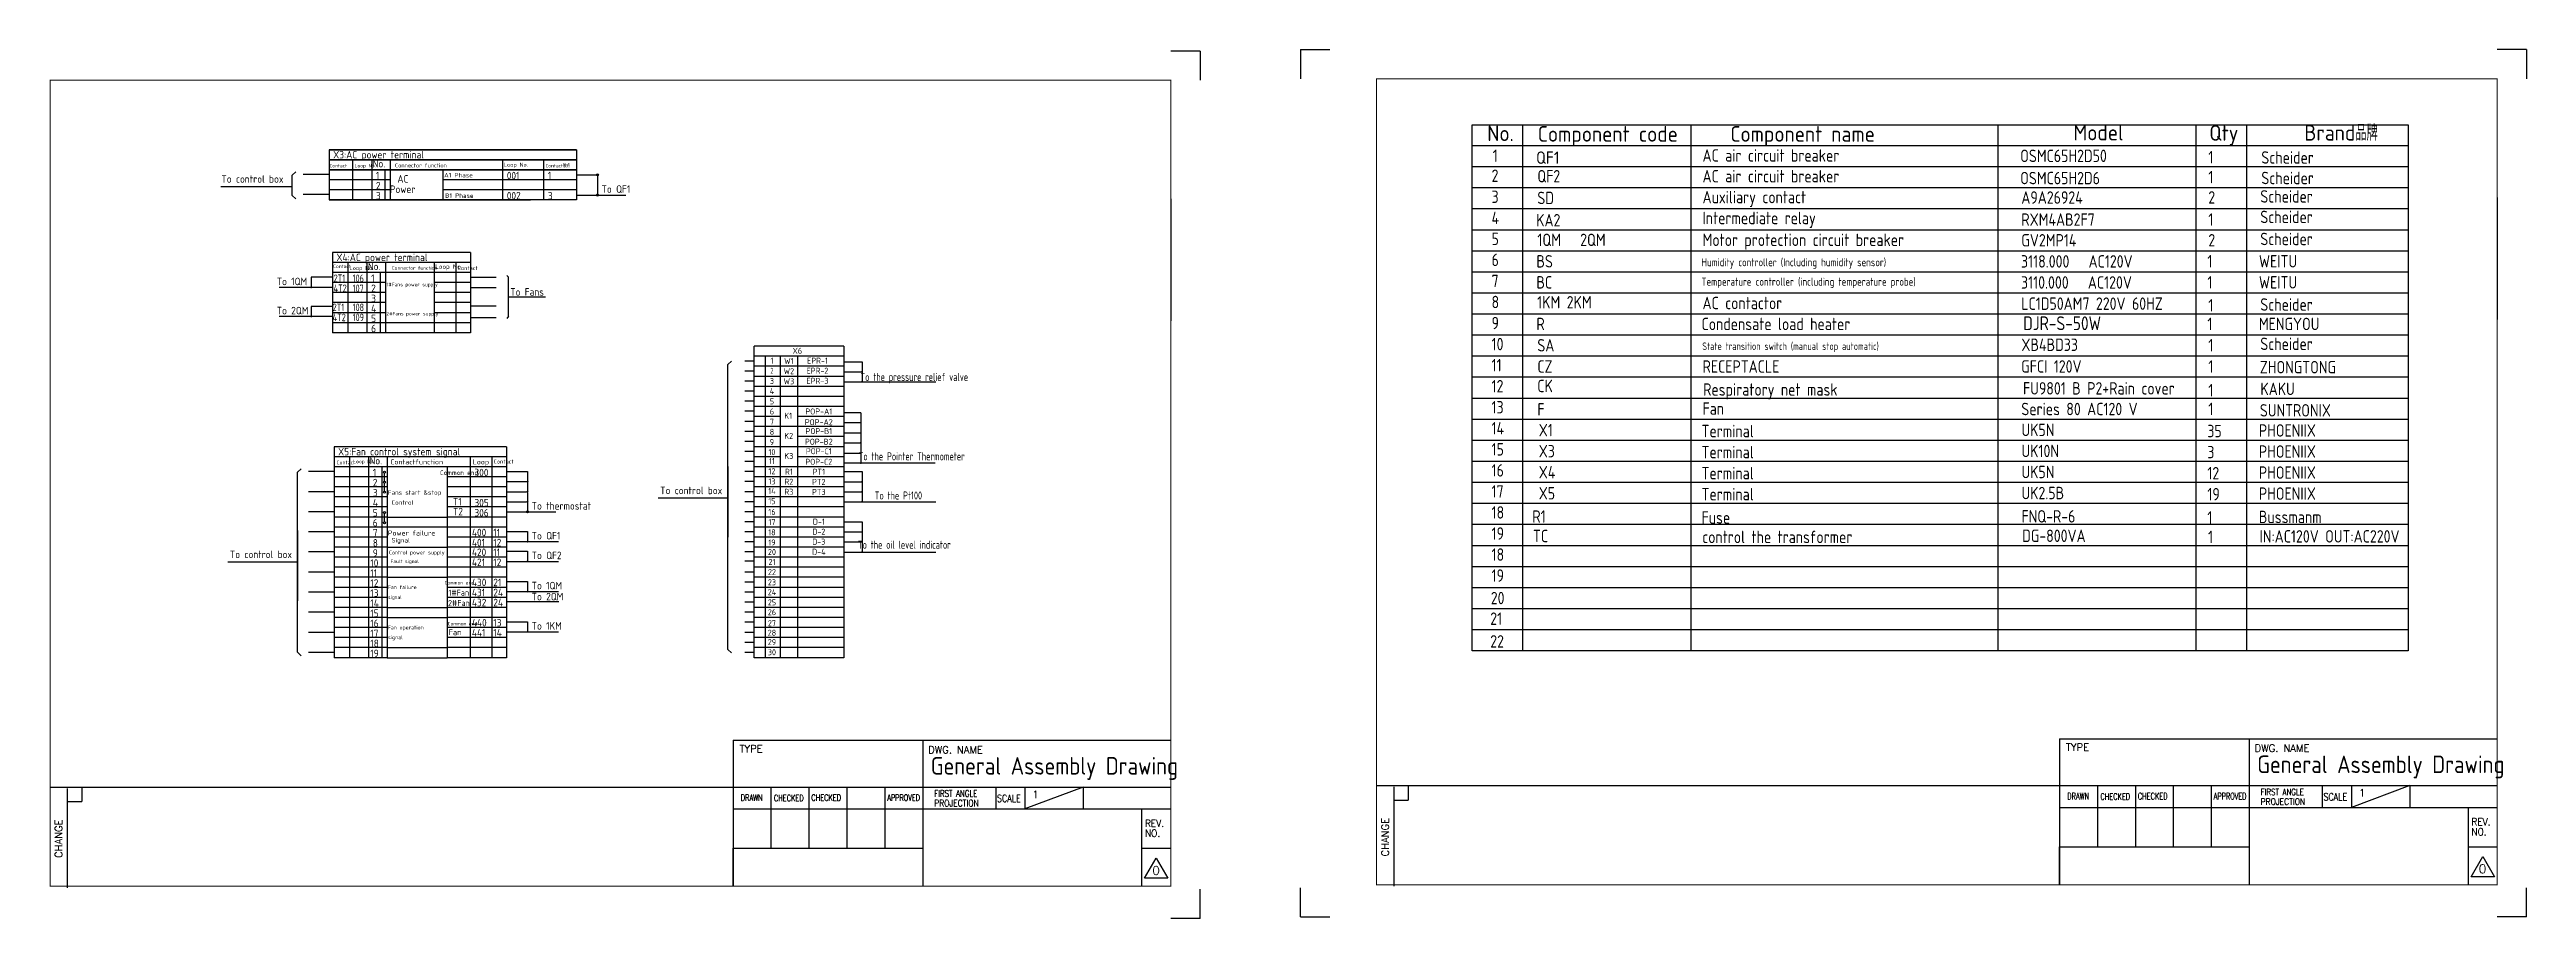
# Model space of a CAD drawing. Header units: millimetres. Extents: x 8981 to 59433, y 5244 to 14154.
# Drawn here: x 49567 to 59433, y 8298 to 11757 of the extents above; entities that cross this region are included whole.
import ezdxf
from ezdxf.enums import TextEntityAlignment as Align

# ---------------------------------------------------------------- set-up
doc = ezdxf.new("R2010")
doc.units = ezdxf.units.MM
for name, color, linetype in [('1', 4, 'Continuous'), ('2', 3, 'Continuous'), ('5剖面线层', 2, 'Continuous'), ('6文字层', 3, 'Continuous'), ('TEXT', 7, 'Continuous')]:
    doc.layers.add(name, color=color, linetype=linetype)
doc.layers.add('paper', color=254, linetype='Continuous', plot=False)
doc.layers.add('标注、文本', color=3, linetype='Continuous', lineweight=25)
doc.layers.add('铁心', color=3, linetype='Continuous', lineweight=0)
doc.styles.add('ACISOTS', font='isocp.shx', dxfattribs={"height": 1, "bigfont": 'gbcbig.shx'})
doc.styles.add('ROMANS', font='romans.shx', dxfattribs={"bigfont": 'whgtxt.shx'})
doc.styles.get("Standard").update_dxf_attribs({"font": 'gbenor.shx', "bigfont": 'gbcbig.shx'})
doc.styles.add('WD_IEC', font='ISOCP2.shx', dxfattribs={"width": 0.9, "height": 4, "bigfont": 'gbcbig.shx'})

msp = doc.modelspace()

# ---------------------------------------------------------------- hatches: boundary and pattern name
at = {"linetype": 'ByBlock'}
for points in [[(52799.922, 10474.549, 1), (52807.922, 10474.549, 1)], [(52799.922, 10434.549, 1), (52807.922, 10434.549, 1)], [(52794.65, 10272.134, 1), (52802.65, 10272.134, 1)], [(52794.65, 10230.785, 1), (52802.65, 10230.785, 1)], [(52794.65, 10191.329, 1), (52802.65, 10191.329, 1)], [(52794.65, 10150.785, 1), (52802.65, 10150.785, 1)], [(52794.65, 10111.329, 1), (52802.65, 10111.329, 1)], [(52799.922, 10036.909, 1), (52807.922, 10036.909, 1)], [(52799.922, 9996.909, 1), (52807.922, 9996.909, 1)], [(52799.922, 9956.909, 1), (52807.922, 9956.909, 1)], [(52799.922, 9836.909, 1), (52807.922, 9836.909, 1)], [(52799.922, 9796.909, 1), (52807.922, 9796.909, 1)], [(52799.922, 9756.909, 1), (52807.922, 9756.909, 1)]]:
    msp.add_hatch(color=0, dxfattribs=at).paths.add_polyline_path(points)
at = {"layer": '5剖面线层'}
for points in [[(51746.04, 11258.054, 1), (51754.04, 11258.054, 1)], [(51746.04, 11178.054, 1), (51754.04, 11178.054, 1)], [(50613.852, 10810.48, -1), (50605.852, 10810.48, -1)], [(50613.852, 10694.592, -1), (50605.852, 10694.592, -1)]]:
    msp.add_hatch(color=0, dxfattribs=at).paths.add_polyline_path(points)
at = {"layer": '5剖面线层', "linetype": 'ByBlock'}
for points in [[(51467.481, 10037.048, 1), (51475.481, 10037.048, 1)], [(51467.481, 9997.048, 1), (51475.481, 9997.048, 1)], [(51467.481, 9957.048, 1), (51475.481, 9957.048, 1)], [(51467.481, 9917.048, 1), (51475.481, 9917.048, 1)], [(51467.481, 9798.326, 1), (51475.481, 9798.326, 1)], [(51467.481, 9719.792, 1), (51475.481, 9719.792, 1)], [(51467.481, 9599.613, 1), (51475.481, 9599.613, 1)], [(51467.481, 9439.241, 1), (51475.481, 9439.241, 1)]]:
    msp.add_hatch(color=0, dxfattribs=at).paths.add_polyline_path(points)

# ---------------------------------------------------------------- linework, layer by layer
at = {"color": 0}
for p, q in [((51665.794, 11358.322), (50681.265, 11358.322)), ((50681.265, 11358.322), (50681.265, 11158.322)), ((51665.794, 11358.322), (51665.794, 11158.322)), ((50548.272, 11270.724), (50533.542, 11256.977)), ((50533.542, 11176.19), (50533.542, 11256.977)), ((50679.397, 11259.673), (50577.037, 11259.673)), ((51665.794, 11318.322), (50681.265, 11318.322)), ((51665.794, 11278.322), (50681.265, 11278.322)), ((50774.796, 11318.322), (50774.796, 11158.322)), ((50850.505, 11318.322), (50850.505, 11158.322)), ((50903.358, 11278.322), (50903.358, 11158.322)), ((50924.07, 11318.322), (50924.07, 11158.322)), ((51133.415, 11278.322), (51133.415, 11158.322)), ((51371.829, 11318.322), (51371.829, 11158.322)), ((51535.389, 11318.322), (51535.389, 11158.322)), ((51665.794, 11258.054), (51746.04, 11258.054)), ((51750.04, 11254.054), (51750.04, 11182.054)), ((50533.542, 11210.624), (50391.497, 11210.624)), ((50548.272, 11162.443), (50533.542, 11176.19)), ((50679.397, 11179.673), (50577.037, 11179.673)), ((50924.07, 11238.322), (50681.265, 11238.322)), ((50924.07, 11198.322), (50681.265, 11198.322)), ((50924.07, 11158.322), (50681.265, 11158.322)), ((51665.794, 11158.322), (50924.07, 11158.322)), ((51665.794, 11238.322), (51133.415, 11238.322)), ((51665.794, 11198.322), (51133.415, 11198.322)), ((51665.794, 11178.054), (51746.04, 11178.054)), ((51754.04, 11178.054), (51862.717, 11178.054)), ((51244.098, 10949.649), (50694.098, 10949.649)), ((50694.098, 10949.649), (50694.098, 10629.649)), ((51244.098, 10909.649), (50694.098, 10909.649)), ((51244.098, 10869.649), (50694.098, 10869.649)), ((50755.797, 10909.649), (50755.797, 10629.649)), ((50831.505, 10909.649), (50831.505, 10629.649)), ((50884.358, 10869.649), (50884.358, 10629.649)), ((50905.071, 10909.649), (50905.071, 10629.649)), ((51099.758, 10909.649), (51099.758, 10629.649)), ((51185.65, 10909.649), (51185.65, 10629.649)), ((51244.098, 10949.649), (51244.098, 10629.649)), ((50694.098, 10810.296), (50481.434, 10810.296)), ((50694.098, 10850.48), (50609.852, 10850.48)), ((50609.852, 10850.48), (50609.852, 10814.48)), ((50905.071, 10829.649), (50694.098, 10829.649)), ((50905.071, 10789.649), (50694.098, 10789.649)), ((51244.098, 10829.649), (51099.758, 10829.649)), ((51244.098, 10789.649), (51099.758, 10789.649)), ((51244.098, 10850.48), (51346.458, 10850.48)), ((51244.098, 10810.48), (51346.458, 10810.48)), ((51395.524, 10695.406), (51395.524, 10851.683)), ((51395.524, 10772.736), (51439.993, 10772.736)), ((50694.098, 10694.409), (50481.434, 10694.409)), ((50694.098, 10734.592), (50609.852, 10734.592)), ((50609.852, 10734.592), (50609.852, 10698.592)), ((50694.098, 10694.592), (50613.852, 10694.592)), ((50905.071, 10749.649), (50694.098, 10749.649)), ((50905.071, 10709.649), (50694.098, 10709.649)), ((50905.071, 10669.649), (50694.098, 10669.649)), ((50905.071, 10669.649), (50694.098, 10669.649)), ((51244.098, 10669.649), (50905.071, 10669.649)), ((51244.098, 10669.649), (50905.071, 10669.649)), ((51244.098, 10749.649), (51099.758, 10749.649)), ((51244.098, 10709.649), (51099.758, 10709.649)), ((51244.098, 10736.85), (51346.458, 10736.85)), ((51244.098, 10690.48), (51346.458, 10690.48)), ((51244.098, 10629.649), (50694.098, 10629.649))]:
    msp.add_line(p, q, dxfattribs=at)
at = {"color": 0, "linetype": 'ByBlock'}
for p, q in [((51395.524, 10851.683), (51389.424, 10857.324)), ((51395.524, 10695.406), (51388.768, 10686.062)), ((52283.332, 10516.748), (52268.602, 10503.002)), ((52268.602, 9368.947), (52268.602, 10503.002)), ((51387.236, 10176.216), (50700.733, 10176.216)), ((50700.733, 10176.216), (50700.733, 9336.216)), ((51387.236, 10176.216), (51387.236, 9336.216)), ((50569.608, 10088.098), (50554.878, 10074.352)), ((50554.878, 9358.081), (50554.878, 10074.352)), ((50700.733, 10077.048), (50598.373, 10077.048)), ((51387.236, 10136.216), (50700.733, 10136.216)), ((51387.236, 10096.216), (50700.733, 10096.216)), ((50762.432, 10136.216), (50762.432, 9336.216)), ((50838.14, 10136.216), (50838.14, 9336.216)), ((50890.993, 10096.216), (50890.993, 9336.216)), ((50901.169, 10038.772), (50901.169, 10070.772)), ((50911.706, 10136.216), (50911.706, 9336.216)), ((51151.825, 10096.216), (51151.825, 9336.216)), ((51242.896, 10136.216), (51242.896, 9336.216)), ((51328.788, 10136.216), (51328.788, 9336.216)), ((51387.236, 10077.048), (51471.481, 10077.048)), ((51471.481, 10077.048), (51471.481, 10001.048)), ((50700.733, 9997.048), (50598.373, 9997.048)), ((50911.706, 10056.216), (50700.733, 10056.216)), ((50911.706, 10016.216), (50700.733, 10016.216)), ((50911.706, 9976.216), (50700.733, 9976.216)), ((50901.169, 9998.772), (50901.169, 10030.772)), ((51387.236, 10056.216), (51151.825, 10056.216)), ((51387.236, 10016.216), (51151.825, 10016.216)), ((51387.236, 9976.216), (51151.825, 9976.216)), ((51387.236, 10037.048), (51467.481, 10037.048)), ((51387.236, 9997.048), (51467.481, 9997.048)), ((51471.481, 9993.048), (51471.481, 9913.048)), ((52268.602, 9970.728), (52126.557, 9970.728)), ((50700.733, 9917.048), (50598.373, 9917.048)), ((50911.706, 9936.216), (50700.733, 9936.216)), ((50911.706, 9896.216), (50700.733, 9896.216)), ((50901.169, 9877.745), (50901.169, 9909.745)), ((50911.706, 9896.216), (51151.825, 9896.216)), ((51387.236, 9936.216), (51151.825, 9936.216)), ((51387.236, 9896.216), (51151.825, 9896.216)), ((51387.236, 9957.048), (51467.481, 9957.048)), ((51387.236, 9917.048), (51467.481, 9917.048)), ((51475.481, 9917.048), (51584.159, 9917.048)), ((50700.733, 9837.048), (50598.373, 9837.048)), ((51151.825, 9856.216), (50700.733, 9856.216)), ((50912.008, 9816.216), (50700.733, 9816.216)), ((50911.706, 9776.216), (50700.733, 9776.216)), ((50911.706, 9776.216), (51151.825, 9776.216)), ((51387.236, 9856.216), (51151.825, 9856.216)), ((51387.236, 9816.216), (51151.825, 9816.216)), ((51387.236, 9776.216), (51151.825, 9776.216)), ((51387.236, 9838.326), (51471.481, 9838.326)), ((51387.236, 9798.326), (51594.342, 9798.326)), ((51471.481, 9838.326), (51471.481, 9798.326)), ((50554.878, 9716.216), (50412.833, 9716.216)), ((50700.733, 9757.048), (50598.373, 9757.048)), ((50700.733, 9677.048), (50598.373, 9677.048)), ((50911.706, 9736.216), (50700.733, 9736.216)), ((51151.825, 9696.216), (50700.733, 9696.216)), ((51387.236, 9736.216), (51151.825, 9736.216)), ((51387.236, 9696.216), (51151.825, 9696.216)), ((51387.236, 9759.792), (51471.481, 9759.792)), ((51387.236, 9719.792), (51594.342, 9719.792)), ((51471.481, 9759.792), (51471.481, 9719.792)), ((50700.733, 9597.048), (50598.373, 9597.048)), ((50911.706, 9656.216), (50700.733, 9656.216)), ((50911.706, 9616.216), (50700.733, 9616.216)), ((50911.706, 9576.216), (50700.733, 9576.216)), ((50911.706, 9656.216), (51151.825, 9656.216)), ((51387.236, 9656.216), (51151.825, 9656.216)), ((51387.236, 9616.216), (51151.825, 9616.216)), ((51387.236, 9576.216), (51151.825, 9576.216)), ((51387.236, 9639.613), (51471.481, 9639.613)), ((51387.236, 9599.613), (51594.342, 9599.613)), ((51471.481, 9639.613), (51471.481, 9599.613)), ((50700.733, 9517.048), (50598.373, 9517.048)), ((50911.706, 9536.216), (50700.733, 9536.216)), ((50911.706, 9496.216), (50700.733, 9496.216)), ((50911.706, 9536.216), (51151.825, 9536.216)), ((50911.706, 9496.216), (51151.825, 9496.216)), ((51387.236, 9536.216), (51151.825, 9536.216)), ((51387.236, 9496.216), (51151.825, 9496.216)), ((51387.236, 9559.613), (51595.639, 9559.613)), ((51387.236, 9479.241), (51471.481, 9479.241)), ((51471.481, 9479.241), (51471.481, 9439.241)), ((50700.733, 9437.048), (50598.373, 9437.048)), ((50911.706, 9456.216), (50700.733, 9456.216)), ((50911.706, 9416.216), (50700.733, 9416.216)), ((50911.706, 9376.216), (50700.733, 9376.216)), ((50911.706, 9376.216), (51151.825, 9376.216)), ((51387.236, 9456.216), (51151.825, 9456.216)), ((51387.236, 9416.216), (51151.825, 9416.216)), ((51387.236, 9376.216), (51151.825, 9376.216)), ((51387.236, 9439.241), (51594.342, 9439.241)), ((50569.608, 9344.334), (50554.878, 9358.081)), ((50700.733, 9357.048), (50598.373, 9357.048)), ((50911.706, 9336.216), (50700.733, 9336.216)), ((50911.706, 9336.216), (51151.825, 9336.216)), ((51387.236, 9336.216), (51151.825, 9336.216)), ((52283.332, 9355.2), (52268.602, 9368.947))]:
    msp.add_line(p, q, dxfattribs=at)
for p, q in [((52374.437, 9336.216), (52374.437, 10576.217)), ((52730.522, 10576.217), (52374.437, 10576.217)), ((52730.522, 10576.217), (52730.522, 9336.216)), ((52374.437, 10517.16), (52337.495, 10517.16)), ((52374.437, 10477.16), (52337.495, 10477.16)), ((52730.522, 10536.217), (52374.437, 10536.217)), ((52730.522, 10496.217), (52374.437, 10496.217)), ((52417.495, 10536.217), (52417.495, 9336.216)), ((52477.986, 10536.217), (52477.986, 9336.216)), ((52547.495, 9336.216), (52547.495, 10536.217)), ((52730.522, 10514.549), (52803.922, 10514.549)), ((52730.522, 10474.549), (52803.922, 10474.549)), ((52803.922, 10514.549), (52803.922, 10434.549)), ((52374.437, 10437.16), (52337.495, 10437.16)), ((52374.437, 10397.16), (52337.495, 10397.16)), ((52730.522, 10456.217), (52374.437, 10456.217)), ((52730.522, 10416.217), (52374.437, 10416.217)), ((52730.522, 10376.217), (52374.437, 10376.217)), ((52730.522, 10434.549), (52803.922, 10434.549)), ((52803.922, 10434.549), (53098.016, 10434.549)), ((52374.437, 10357.16), (52337.495, 10357.16)), ((52374.437, 10317.16), (52337.495, 10317.16)), ((52374.437, 10277.16), (52337.495, 10277.16)), ((52730.522, 10336.217), (52374.437, 10336.217)), ((52477.986, 10296.217), (52374.437, 10296.217)), ((52730.522, 10296.217), (52547.495, 10296.217)), ((52798.65, 10311.59), (52731.013, 10311.59)), ((52731.013, 10272.134), (52798.65, 10272.134)), ((52798.65, 10311.59), (52798.65, 10111.329)), ((52374.437, 10237.16), (52337.495, 10237.16)), ((52374.437, 10197.16), (52337.495, 10197.16)), ((52730.522, 10256.217), (52374.437, 10256.217)), ((52477.986, 10216.217), (52374.437, 10216.217)), ((52730.522, 10176.217), (52374.437, 10176.217)), ((52730.522, 10216.217), (52547.495, 10216.217)), ((52731.013, 10230.785), (52798.65, 10230.785)), ((52731.013, 10191.329), (52798.65, 10191.329)), ((52374.437, 10157.16), (52337.495, 10157.16)), ((52374.437, 10117.16), (52337.495, 10117.16)), ((52374.437, 10077.16), (52337.495, 10077.16)), ((52477.986, 10136.217), (52374.437, 10136.217)), ((52730.522, 10096.217), (52374.437, 10096.217)), ((52730.522, 10136.217), (52547.495, 10136.217)), ((52730.522, 10076.909), (52803.922, 10076.909)), ((52731.013, 10150.785), (52798.65, 10150.785)), ((52731.013, 10111.329), (52798.65, 10111.329)), ((52798.65, 10111.329), (53094.586, 10111.329)), ((52803.922, 10076.909), (52803.922, 9956.909)), ((52374.437, 10037.16), (52337.495, 10037.16)), ((52374.437, 9997.16), (52337.495, 9997.16)), ((52730.522, 10056.217), (52374.437, 10056.217)), ((52730.522, 10016.217), (52374.437, 10016.217)), ((52730.522, 9976.217), (52374.437, 9976.217)), ((52730.522, 10036.909), (52803.922, 10036.909)), ((52730.522, 9996.909), (52803.922, 9996.909)), ((52374.437, 9957.16), (52337.495, 9957.16)), ((52374.437, 9917.16), (52337.495, 9917.16)), ((52374.437, 9877.16), (52337.495, 9877.16)), ((52730.522, 9936.217), (52374.437, 9936.217)), ((52730.522, 9896.217), (52374.437, 9896.217)), ((52730.522, 9956.909), (52803.922, 9956.909)), ((52730.522, 9876.909), (52803.922, 9876.909)), ((52803.922, 9956.909), (53098.042, 9956.909)), ((52803.922, 9876.909), (52803.922, 9756.909)), ((52374.437, 9837.16), (52337.495, 9837.16)), ((52374.437, 9797.16), (52337.495, 9797.16)), ((52730.522, 9856.217), (52374.437, 9856.217)), ((52730.522, 9816.217), (52374.437, 9816.217)), ((52730.522, 9776.217), (52374.437, 9776.217)), ((52730.522, 9836.909), (52803.922, 9836.909)), ((52730.522, 9796.909), (52803.922, 9796.909)), ((52374.437, 9757.16), (52337.495, 9757.16)), ((52374.437, 9720.514), (52337.495, 9720.514)), ((52374.437, 9677.16), (52337.495, 9677.16)), ((52730.522, 9736.217), (52374.437, 9736.217)), ((52730.522, 9696.216), (52374.437, 9696.216)), ((52730.522, 9756.909), (52803.922, 9756.909)), ((52803.922, 9756.909), (53098.042, 9756.909)), ((52374.437, 9637.16), (52337.495, 9637.16)), ((52374.437, 9597.16), (52337.495, 9597.16)), ((52730.522, 9656.216), (52374.437, 9656.216)), ((52730.522, 9616.216), (52374.437, 9616.216)), ((52730.522, 9576.216), (52374.437, 9576.216)), ((52374.437, 9557.16), (52337.495, 9557.16)), ((52374.437, 9517.182), (52337.495, 9517.182)), ((52374.437, 9477.182), (52337.495, 9477.182)), ((52730.522, 9536.216), (52374.437, 9536.216)), ((52730.522, 9496.216), (52374.437, 9496.216)), ((52374.437, 9437.182), (52337.495, 9437.182)), ((52374.437, 9397.16), (52337.495, 9397.16)), ((52730.522, 9456.216), (52374.437, 9456.216)), ((52730.522, 9416.216), (52374.437, 9416.216)), ((52730.522, 9376.216), (52374.437, 9376.216)), ((52374.437, 9357.16), (52337.495, 9357.16)), ((52730.522, 9336.216), (52374.437, 9336.216))]:
    msp.add_line(p, q)
at = {"color": 0}
for centre in [(51750.04, 11258.054), (51750.04, 11178.054)]:
    msp.add_circle(centre, 4, dxfattribs=at)
at = {"color": 0, "linetype": 'ByBlock'}
for centre in [(50901.169, 10074.772), (50901.169, 10034.772), (50901.169, 9994.772), (50901.169, 9913.745), (50901.169, 9873.745), (51471.481, 9917.048)]:
    msp.add_circle(centre, 4, dxfattribs=at)
at = {"layer": '1', "color": 0, "const_width": 4.069}
for points in [[(54852.803, 8432.283), (59316.849, 8432.283), (59316.849, 11640.817), (54852.803, 11640.817), (54852.803, 8432.283)], [(49569.495, 8426.212), (54033.541, 8426.212), (54033.541, 11634.745), (49569.495, 11634.745), (49569.495, 8426.212)]]:
    msp.add_lwpolyline(points, dxfattribs=at)
at = {"layer": '2', "color": 0}
for p, q in [((52289.773, 9007.468), (54033.541, 9007.468)), ((52289.773, 9007.468), (52289.773, 8426.212)), ((53045.406, 9007.468), (53045.406, 8426.212)), ((57573.081, 9013.539), (59316.849, 9013.539)), ((57573.081, 9013.539), (57573.081, 8432.283)), ((58328.714, 9013.539), (58328.714, 8432.283)), ((49569.495, 8821.466), (54033.541, 8821.466)), ((49637.98, 8815.653), (49637.98, 8420.399)), ((49696.106, 8821.466), (49696.106, 8763.34)), ((52440.9, 8821.466), (52440.9, 8577.713)), ((52592.027, 8821.466), (52592.027, 8577.713)), ((52743.153, 8821.466), (52743.153, 8577.713)), ((52894.28, 8821.466), (52894.28, 8577.713)), ((53336.034, 8821.466), (53336.034, 8734.277)), ((53684.788, 8821.466), (53452.285, 8734.277)), ((53452.285, 8821.466), (53452.285, 8734.277)), ((53684.788, 8821.466), (53684.788, 8734.277)), ((54852.803, 8827.538), (59316.849, 8827.538)), ((54921.288, 8821.725), (54921.288, 8426.471)), ((54979.414, 8827.538), (54979.414, 8769.412)), ((57724.208, 8827.538), (57724.208, 8583.785)), ((57875.335, 8827.538), (57875.335, 8583.785)), ((58026.461, 8827.538), (58026.461, 8583.785)), ((58177.588, 8827.538), (58177.588, 8583.785)), ((58619.342, 8827.538), (58619.342, 8740.349)), ((58968.096, 8827.538), (58735.593, 8740.349)), ((58735.593, 8827.538), (58735.593, 8740.349)), ((58968.096, 8827.538), (58968.096, 8740.349)), ((49637.98, 8763.34), (49696.106, 8763.34)), ((52289.773, 8734.277), (53045.406, 8734.277)), ((53045.406, 8734.277), (54033.541, 8734.277)), ((53917.29, 8734.277), (53917.29, 8426.212)), ((54921.288, 8769.412), (54979.414, 8769.412)), ((57573.081, 8740.349), (58328.714, 8740.349)), ((58328.714, 8740.349), (59316.849, 8740.349)), ((59200.598, 8740.349), (59200.598, 8432.283)), ((57573.081, 8583.785), (58328.714, 8583.785)), ((57573.081, 8432.659), (57573.081, 8583.785)), ((59200.598, 8583.785), (59316.849, 8583.785)), ((52289.773, 8577.713), (53045.406, 8577.713)), ((52289.773, 8426.587), (52289.773, 8577.713)), ((53917.29, 8577.713), (54033.541, 8577.713)), ((53928.915, 8458.196), (53975.416, 8538.737)), ((53975.416, 8538.737), (54021.916, 8458.196)), ((59212.223, 8464.267), (59258.724, 8544.809)), ((59258.724, 8544.809), (59305.224, 8464.267)), ((54021.916, 8458.196), (53928.915, 8458.196)), ((59305.224, 8464.267), (59212.223, 8464.267))]:
    msp.add_line(p, q, dxfattribs=at)
at = {"layer": '6文字层', "color": 0}
for points in [[(54033.541, 11162.239), (54033.541, 10676.758)], [(59316.849, 11168.311), (59316.849, 10682.83)]]:
    msp.add_lwpolyline(points, dxfattribs=at)
at = {"layer": 'paper', "color": 0}
for p, q in [((54149.793, 11750.996), (54033.541, 11750.996)), ((54149.793, 11750.996), (54149.793, 11634.745)), ((54550.55, 11757.068), (54550.55, 11640.817)), ((54550.55, 11757.068), (54666.801, 11757.068)), ((59433.101, 11757.068), (59316.849, 11757.068)), ((59433.101, 11757.068), (59433.101, 11640.817)), ((54149.793, 8298.335), (54149.793, 8414.586)), ((54550.55, 8304.407), (54550.55, 8420.658)), ((59433.101, 8304.407), (59433.101, 8420.658)), ((54149.793, 8298.335), (54033.541, 8298.335)), ((54550.55, 8304.407), (54666.801, 8304.407)), ((59433.101, 8304.407), (59316.849, 8304.407))]:
    msp.add_line(p, q, dxfattribs=at)
at = {"layer": 'TEXT', "color": 0}
for p, q in [((55233.508, 9363.238), (55233.508, 11457.638)), ((55233.508, 11457.638), (58961.696, 11457.638)), ((55435.204, 9363.238), (55435.204, 11457.638)), ((56105.449, 9363.238), (56105.449, 11457.638)), ((57328.778, 9363.238), (57328.778, 11457.638)), ((58117.248, 9614.566), (58117.248, 11457.638)), ((58117.248, 9363.238), (58117.248, 11457.638)), ((58318.944, 9363.238), (58318.944, 11457.638)), ((58961.696, 11457.638), (58961.696, 9363.238)), ((58961.696, 11373.862), (55233.508, 11373.862)), ((58961.696, 11373.862), (55233.508, 11373.862)), ((58961.696, 11290.086), (55233.508, 11290.086)), ((58961.696, 11206.31), (55233.508, 11206.31)), ((58961.696, 11122.534), (55233.508, 11122.534)), ((58961.696, 11038.758), (55233.508, 11038.758)), ((58961.696, 10954.982), (55233.508, 10954.982)), ((55435.204, 10871.206), (55233.508, 10871.206)), ((58961.696, 10871.206), (55435.204, 10871.206)), ((58961.696, 10787.43), (55233.508, 10787.43)), ((58961.696, 10703.654), (55233.508, 10703.654)), ((58961.696, 10619.878), (55233.508, 10619.878)), ((58961.696, 10536.102), (55233.508, 10536.102)), ((58961.696, 10452.326), (55233.508, 10452.326)), ((58961.696, 10368.55), (55233.508, 10368.55)), ((58961.696, 10284.774), (55233.508, 10284.774)), ((58961.696, 10200.998), (55233.508, 10200.998)), ((58961.696, 10117.222), (55233.508, 10117.222)), ((58961.696, 10033.446), (55233.508, 10033.446)), ((58961.696, 9949.67), (55233.508, 9949.67)), ((58961.696, 9949.67), (55233.508, 9949.67)), ((58961.696, 9865.894), (55233.508, 9865.894)), ((58961.696, 9782.118), (55233.508, 9782.118)), ((58961.696, 9782.118), (55233.508, 9782.118)), ((58961.696, 9782.118), (55233.508, 9782.118)), ((58961.696, 9698.342), (55233.508, 9698.342)), ((58961.696, 9698.342), (55233.508, 9698.342)), ((58961.696, 9698.342), (55233.508, 9698.342)), ((58961.696, 9698.342), (55233.508, 9698.342)), ((58961.696, 9614.566), (55233.508, 9614.566)), ((58961.696, 9614.566), (55233.508, 9614.566)), ((58961.696, 9530.79), (55233.508, 9530.79)), ((58961.696, 9447.014), (55233.508, 9447.014)), ((58961.696, 9363.238), (55233.508, 9363.238))]:
    msp.add_line(p, q, dxfattribs=at)
at = {"layer": '标注、文本', "color": 0}
for p, q in [((50681.265, 11358.322), (51665.794, 11358.322)), ((51173.53, 11358.322), (51286.512, 11358.322)), ((50681.265, 11318.322), (51665.794, 11318.322)), ((50681.265, 11278.322), (51173.53, 11278.322)), ((50681.265, 11278.322), (51665.794, 11278.322)), ((50391.497, 11210.624), (50250.178, 11210.624)), ((50681.265, 11158.322), (51483.477, 11158.322)), ((51439.993, 10772.736), (51543.084, 10772.736)), ((52126.557, 9970.728), (51991.235, 9970.728)), ((50412.833, 9716.216), (50277.511, 9716.216))]:
    msp.add_line(p, q, dxfattribs=at)
at = {"layer": '标注、文本', "color": 0, "linetype": 'ByBlock', "ltscale": 7.736993}
for p, q in [((52268.602, 10096.954), (52268.602, 9816.48)), ((50554.878, 9842.442), (50554.878, 9561.969)), ((50700.733, 9837.048), (50700.733, 9357.048)), ((50762.432, 9806.353), (50762.432, 9550.272)), ((50838.14, 9808.905), (50838.14, 9551.123)), ((50890.993, 9794.442), (50890.993, 9529.854)), ((50911.706, 9805.502), (50911.706, 9545.167)), ((51151.825, 9840.375), (51151.825, 9590.664)), ((51242.896, 9797.507), (51242.896, 9515.697)), ((51328.788, 9803.29), (51328.788, 9708.855)), ((51387.236, 9822.177), (51387.236, 9736.216)), ((51387.236, 9685.26), (51387.236, 9559.613)), ((51328.788, 9666.827), (51328.788, 9456.216))]:
    msp.add_line(p, q, dxfattribs=at)
at = {"layer": '铁心', "color": 0}
for points in [[(54033.541, 10676.758), (54033.541, 10578.962)], [(59316.849, 10682.83), (59316.849, 10585.033)], [(54033.541, 9359.216), (54033.541, 10179.2)], [(59316.849, 9365.288), (59316.849, 10185.272)]]:
    msp.add_lwpolyline(points, dxfattribs=at)

# ---------------------------------------------------------------- texts
at = {"color": 0, "style": 'ACISOTS'}
for s, height, p in [('No.', 62.5, (55294.033, 11392.614)), ('Component code', 62.5, (55495.161, 11390.145)), ('Component name', 62.5, (56262.116, 11390.019)), ('Model', 62.5, (57628.754, 11395.544)), ('Qty', 62.5, (58169.792, 11393.972)), ('Brand品牌', 62.5, (58548.611, 11394.713)), ('X3:AC power terminal', 30, (50697.202, 11323.581)), ('To control box', 30, (50252.128, 11226.985)), ('Contact', 14, (50682.653, 11287.873)), ('Loop No.', 14, (50782.505, 11287.873)), ('No.', 30, (50854.024, 11287.873)), ('1', 30, (50867.434, 11240.445)), ('Connector function', 16, (50943.281, 11287.873)), ('AC', 30, (50953.1, 11227.273)), ('A1 Phase', 18, (51139.376, 11248.059)), ('Loop No.', 16, (51376.798, 11290.794)), ('001', 30, (51388.758, 11240.445)), ('Contact触点', 14, (51542.792, 11287.873)), ('1', 30, (51552.318, 11240.445)), ('2', 30, (50867.434, 11200.445)), ('3', 30, (50867.434, 11160.445)), ('Power', 30, (50922.997, 11186.16)), ('B1 Phase', 18, (51143.157, 11166.561)), ('002', 30, (51388.758, 11160.445)), ('3', 30, (51552.318, 11160.445)), ('To QF1', 30, (51766.263, 11186.708)), ('Contact', 14, (50697.169, 10887.277)), ('X4:AC power terminal', 30, (50710.034, 10914.908)), ('Loop No.', 16, (50762.173, 10879.2)), ('No.', 30, (50835.024, 10879.2)), ('1', 30, (50848.434, 10831.772)), ('Connector function', 14, (50931.103, 10880.378)), ('Loop No.', 18, (51103.326, 10884.046)), ('Contact', 16, (51193.053, 10879.2)), ('To 1QM', 30, (50472.358, 10818.95)), ('2', 30, (50848.434, 10791.772)), ('3', 30, (50848.434, 10751.772)), ('1#Fans power supply', 14, (50909.003, 10814.85)), ('To Fans', 30, (51402.434, 10777.251)), ('To 2QM', 30, (50472.358, 10703.062)), ('4', 30, (50848.434, 10711.772)), ('5', 30, (50848.434, 10671.772)), ('6', 30, (50848.434, 10631.772)), ('2#Fans power supply', 14, (50909.003, 10698.963))]:
    msp.add_text(s, height=height, dxfattribs=at).set_placement(p)
at = {"color": 0, "style": 'ACISOTS', "width": 0.8}
for s, p in [('2T1', (50699.118, 10831.772)), ('106', (50774.826, 10831.772)), ('4T2', (50699.118, 10791.772)), ('107', (50774.826, 10791.772)), ('2T1', (50695.331, 10715.885)), ('4T2', (50695.331, 10675.885)), ('108', (50774.826, 10715.885)), ('109', (50774.826, 10675.885))]:
    msp.add_text(s, height=30, dxfattribs=at).set_placement(p)
for s, p in [('X6', (52545.918, 10545.911)), ('1', (52444.841, 10506.801)), ('W2', (52512.212, 10464.896)), ('W1', (52512.212, 10505.176)), ('EPR-2', (52626.148, 10466.612)), ('EPR-1', (52626.148, 10506.892)), ('4', (52444.841, 10385.391)), ('3', (52444.841, 10425.861)), ('5', (52444.841, 10344.921)), ('W3', (52512.212, 10424.616)), ('EPR-3', (52626.148, 10426.332)), ('7', (52444.841, 10263.981)), ('6', (52444.841, 10304.451)), ('POP-A2', (52631.521, 10261.901)), ('POP-A1', (52631.521, 10304.343)), ('10', (52444.841, 10142.571)), ('9', (52444.841, 10183.041)), ('8', (52444.841, 10223.511)), ('POP-B2', (52631.521, 10184.095)), ('POP-B1', (52631.521, 10226.177)), ('POP-C1', (52631.521, 10146.177)), ('12', (52444.841, 10066.423)), ('11', (52444.841, 10106.893)), ('R1', (52512.212, 10064.616)), ('POP-C2', (52631.521, 10104.095)), ('PT1', (52631.521, 10064.095)), ('14', (52444.841, 9987.879)), ('15', (52444.841, 9947.409)), ('13', (52444.841, 10025.953)), ('R3', (52512.212, 9984.616)), ('R2', (52512.212, 10024.616)), ('PT3', (52631.521, 9984.095)), ('PT2', (52631.521, 10024.095)), ('16', (52444.841, 9904.434)), ('17', (52444.841, 9863.964)), ('D-1', (52631.521, 9865.93)), ('20', (52444.841, 9744.895)), ('18', (52444.841, 9823.494)), ('19', (52444.841, 9783.024)), ('D-4', (52631.521, 9745.93)), ('D-3', (52631.521, 9785.93)), ('D-2', (52631.521, 9825.93)), ('22', (52444.841, 9664.903)), ('21', (52444.841, 9705.373)), ('24', (52444.841, 9584.953)), ('23', (52444.841, 9624.433)), ('25', (52444.841, 9544.483)), ('26', (52444.841, 9505.423)), ('27', (52444.841, 9461.694)), ('28', (52444.841, 9423.636)), ('29', (52444.841, 9386.456)), ('30', (52444.841, 9345.986))]:
    msp.add_text(s, height=24).set_placement(p, align=Align.CENTER)
for s, height, width, p in [('2', 24, 0.67, (52444.841, 10466.331)), ('To the pressure relief valve', 32, 0.8, (53011.98, 10437.827)), ('To the Pointer Thermometer', 32, 0.8, (53001.465, 10121.873)), ('To the Pt100 ', 32, 0.8, (52956.165, 9965.947)), ('To the oil level indicator ', 32, 0.8, (52979.723, 9770.04))]:
    msp.add_text(s, height=height, dxfattribs=dict(width=width)).set_placement(p, align=Align.CENTER)
for s, p in [('K1', (52493.945, 10287.143)), ('K2', (52493.945, 10207.143)), ('K3', (52493.945, 10127.143))]:
    msp.add_text(s, height=24).set_placement(p)
at = {"color": 0, "linetype": 'ByBlock', "style": 'ACISOTS'}
for s, height, p in [('X5:Fan control system signal', 30, (50716.669, 10141.475)), ('Contact', 15, (50710.361, 10105.768)), ('Loop No.', 14, (50777.227, 10110.318)), ('No.', 30, (50841.659, 10105.768)), ('1', 30, (50855.069, 10058.34)), ('Contactfunction', 20, (50925.133, 10105.768)), ('Common end', 18, (51122.61, 10063.776)), ('Loop', 20, (51253.457, 10105.768)), ('300', 30, (51259.825, 10058.34)), ('Contact', 16, (51336.4, 10108.998)), ('2', 30, (50855.069, 10018.34)), ('3', 30, (50855.069, 9978.34)), ('4', 30, (50855.069, 9938.34)), ('Fans start &stop', 18, (50915.153, 9984.986)), ('T1', 30, (51174.45, 9942.508)), ('305', 30, (51259.825, 9938.34)), ('To control box', 30, (51999.615, 9987.089)), ('5', 30, (50855.069, 9898.34)), ('6', 30, (50855.069, 9858.34)), ('Control ', 18, (50929.684, 9944.986)), ('T2', 30, (51174.45, 9902.508)), ('306', 30, (51259.825, 9898.34)), ('To thermostat', 30, (51487.704, 9925.702)), ('7', 30, (50855.069, 9818.34)), ('9', 30, (50855.069, 9738.34)), ('8', 30, (50855.069, 9778.34)), ('Power failure', 20, (50915.153, 9822.577)), ('Signal ', 18, (50929.684, 9794.756)), ('400', 30, (51249.719, 9819.618)), ('401', 30, (51249.719, 9779.618)), ('420', 30, (51249.719, 9741.084)), ('11', 30, (51335.12, 9819.618)), ('12', 30, (51335.12, 9779.618)), ('11', 30, (51335.12, 9741.084)), ('To QF1', 30, (51487.704, 9806.98)), ('To control box', 30, (50285.891, 9732.577)), ('10', 30, (50845.227, 9698.34)), ('11', 30, (50845.227, 9658.34)), ('Control power supply', 15, (50919.405, 9747.523)), ('Fault signal', 14, (50925.836, 9713.085)), ('421', 30, (51249.719, 9701.084)), ('12', 30, (51335.12, 9701.084)), ('To QF2', 30, (51487.704, 9728.446)), ('12', 30, (50845.227, 9618.34)), ('13', 30, (50845.227, 9578.34)), ('signal', 14, (50915.153, 9570.317)), ('Fan failure', 15, (50915.153, 9609.222)), ('Common end', 14, (51140.806, 9627.545)), ('1#Fan', 24, (51156.352, 9583.009)), ('430', 30, (51249.719, 9620.905)), ('431', 30, (51249.719, 9580.905)), ('432', 30, (51249.719, 9540.905)), ('21', 30, (51335.12, 9620.905)), ('24', 30, (51335.12, 9580.905)), ('24', 30, (51335.12, 9540.905)), ('To 1QM', 30, (51487.704, 9608.267)), ('To 2QM', 30, (51487.704, 9564.457)), ('14', 30, (50845.227, 9538.34)), ('15', 30, (50845.227, 9498.34)), ('16', 30, (50845.227, 9458.34)), ('Common end', 14, (51153.261, 9464.701)), ('2#Fan', 24, (51154.766, 9541.79)), ('440', 30, (51249.719, 9460.533)), ('13', 30, (51335.12, 9460.533)), ('To 1KM', 30, (51487.704, 9447.895)), ('17', 30, (50845.227, 9418.34)), ('18', 30, (50845.227, 9378.34)), ('signal', 15, (50915.153, 9409.945)), ('Fan operation', 15, (50915.153, 9448.851)), ('Fan', 24, (51157.582, 9425.827)), ('441', 30, (51249.719, 9420.533)), ('14', 30, (51335.12, 9420.533)), ('19', 30, (50845.227, 9338.34))]:
    msp.add_text(s, height=height, dxfattribs=at).set_placement(p)
at = {"layer": '1', "color": 0}
for p in [(53077.601, 8870.912), (58360.909, 8876.983)]:
    msp.add_text('General Assembly Drawing', height=69.75072, dxfattribs=at).set_placement(p)
at = {"layer": '2', "color": 0, "style": 'ROMANS'}
for s, height, p in [('TYPE', 29.0628, (52315.627, 8959.452)), ('DWG. NAME', 29.0628, (53067.163, 8955.492)), ('TYPE', 29.0628, (57598.935, 8965.524)), ('DWG. NAME', 29.0628, (58350.471, 8961.564)), ('1', 29.063, (53482.486, 8777.729)), ('1', 29.063, (58765.794, 8783.8)), ('0', 34.875, (53959.8, 8472.147)), ('0', 34.875, (59243.108, 8478.219))]:
    msp.add_text(s, height=height, dxfattribs=at).set_placement(p)
for s, height, width, p in [('DRAWN', 25.5753, 0.75, (52320.826, 8766.227)), ('CHECKED', 25.5753, 0.75, (52452.78, 8764.606)), ('CHECKED', 25.5753, 0.75, (52601.844, 8766.227)), ('APPROVED', 25.5753, 0.7, (52904.094, 8766.227)), ('FIRST ANGLE', 25.57526, 0.8, (53091.291, 8782.881)), ('SCALE', 29.0628, 0.8, (53341.172, 8761.807)), ('DRAWN', 25.5753, 0.75, (57604.134, 8772.299)), ('CHECKED', 25.5753, 0.75, (57736.088, 8770.678)), ('CHECKED', 25.5753, 0.75, (57885.152, 8772.299)), ('APPROVED', 25.5753, 0.7, (58187.402, 8772.299)), ('FIRST ANGLE', 25.57526, 0.8, (58374.599, 8788.953)), ('SCALE', 29.0628, 0.8, (58624.48, 8767.879)), ('PROJECTION', 25.5753, 0.86, (53091.291, 8744.552)), ('REV.', 29.0628, 0.9, (53930.508, 8662.345)), ('PROJECTION', 25.5753, 0.86, (58374.599, 8750.623)), ('REV.', 29.0628, 0.9, (59213.816, 8668.417)), ('NO.', 29.0628, 0.9, (53930.508, 8622.712)), ('NO.', 29.0628, 0.9, (59213.816, 8628.783))]:
    msp.add_text(s, height=height, dxfattribs=dict(at, width=width)).set_placement(p)
for p in [(49618.221, 8539.216), (54901.529, 8545.288)]:
    msp.add_text('CHANGE', height=29.0628, rotation=90, dxfattribs=at).set_placement(p)
at = {"layer": 'TEXT', "color": 0, "style": 'WD_IEC', "width": 0.9}
for s, height, p in [('1', 49.5, (55315.521, 11309.612)), ('AC air circuit breaker', 49.5, (56151.421, 11310.862)), ('OSMC65H2D50', 49.5, (57416.813, 11309.213)), ('1', 49.5, (58166.048, 11303.71)), ('Scheider', 49.5, (58377.121, 11302.709)), ('2', 49.5, (55311.102, 11230.107)), ('QF2 ', 49.5, (55493.548, 11228.282)), ('AC air circuit breaker', 49.5, (56151.421, 11228.282)), ('OSMC65H2D6', 49.5, (57416.813, 11220.73)), ('1', 49.5, (58166.048, 11224.652)), ('Scheider', 49.5, (58377.121, 11221.112)), ('3', 49.5, (55311.102, 11146.331)), ('SD', 49.5, (55493.548, 11141.736)), ('Auxiliary contact', 49.5, (56151.421, 11145.056)), ('A9A26924', 49.5, (57421.149, 11143.408)), ('2', 49.5, (58166.048, 11143.811)), ('Scheider', 49.5, (58373.038, 11147.674)), ('4', 49.5, (55311.102, 11062.555)), ('KA2', 49.5, (55488.919, 11053.083)), ('Intermediate relay', 49.5, (56151.421, 11061.883)), ('RXM4AB2F7', 49.5, (57421.149, 11055.445)), ('1', 49.5, (58166.048, 11055.952)), ('Scheider', 49.5, (58373.038, 11066.076)), ('5', 49.5, (55311.102, 10978.779)), ('1QM   2QM ', 49.5, (55493.548, 10974.893)), ('Motor protection circuit breaker', 49.5, (56151.421, 10974.893)), ('GV2MP14', 49.5, (57421.149, 10973.244)), ('2', 49.5, (58166.048, 10973.324)), ('Scheider', 49.5, (58373.038, 10978.359)), ('7', 49.5, (55311.102, 10811.227)), ('6', 49.5, (55311.102, 10895.003)), ('8', 49.5, (55311.102, 10727.451)), ('1KM 2KM ', 49.5, (55492.717, 10726.381)), ('AC contactor', 49.5, (56151.421, 10723.43)), ('LC1D50AM7 220V 60HZ', 49.5, (57421.149, 10720.886)), ('1', 49.5, (58166.048, 10714.17)), ('Scheider', 49.5, (58373.038, 10717.443)), ('9', 49.5, (55311.102, 10643.675)), ('R', 49.5, (55489.678, 10640.09)), ('Condensate load heater', 49.5, (56147.55, 10640.09)), ('DJR-S-50W ', 55, (57428.669, 10640.09)), ('1', 49.5, (58162.178, 10640.09)), ('MENGYOU', 49.5, (58367.295, 10640.09)), ('10', 49.5, (55311.102, 10559.899)), ('SA', 49.5, (55493.548, 10555.132)), ('State transition switch (manual stop automatic)', 29.7, (56150.327, 10561.39)), ('XB4BD33', 49.5, (57421.431, 10557.16)), ('1', 49.5, (58166.048, 10555.132)), ('Scheider', 49.5, (58373.038, 10560.908)), ('11', 49.5, (55311.102, 10476.123)), ('CZ', 49.5, (55493.548, 10470.668)), ('RECEPTACLE', 49.5, (56151.421, 10470.668)), ('1', 49.5, (58166.048, 10470.668)), ('12', 49.5, (55311.102, 10392.347)), ('CK', 49.5, (55493.439, 10393.153)), ('Respiratory net mask', 49.5, (56153.703, 10379.168)), ('FU9801 B P2+Rain cover', 49.5, (57427.945, 10383.731)), ('1', 49.5, (58166.048, 10375.964)), ('KAKU', 49.5, (58373.447, 10381.471)), ('13', 49.5, (55311.102, 10308.571)), ('14', 49.5, (55311.102, 10224.795)), ('Terminal', 49.5, (56147.55, 10213.713)), ('UK5N', 49.5, (57421.793, 10218.275)), ('35', 49.5, (58162.178, 10213.713)), ('PHOENIIX', 49.5, (58367.295, 10216.016)), ('15', 49.5, (55311.102, 10141.019)), ('Terminal', 49.5, (56147.55, 10129.937)), ('UK10N ', 49.5, (57421.793, 10134.499)), ('3', 49.5, (58162.178, 10129.937)), ('PHOENIIX', 49.5, (58367.295, 10132.24)), ('16', 49.5, (55311.102, 10057.243)), ('Terminal', 49.5, (56147.55, 10046.161)), ('UK5N ', 49.5, (57421.793, 10050.723)), ('12', 49.5, (58162.178, 10046.161)), ('PHOENIIX', 49.5, (58367.295, 10048.464)), ('17', 49.5, (55311.102, 9973.467)), ('Terminal', 49.5, (56147.55, 9962.385)), ('UK2.5B ', 49.5, (57421.793, 9966.947)), ('19', 49.5, (58162.178, 9962.385)), ('PHOENIIX', 49.5, (58367.295, 9964.688)), ('18', 49.5, (55311.102, 9889.691)), ('Fuse', 49.5, (56147.55, 9869.581)), ('FNQ-R-6 ', 49.5, (57421.793, 9874.143)), ('1', 49.5, (58162.178, 9869.581)), ('Bussmanm', 49.5, (58367.295, 9871.884)), ('19', 49.5, (55311.102, 9805.915)), ('18', 49.5, (55311.102, 9722.139)), ('control the transformer ', 49.5, (56150.219, 9792.233)), ('DG-800VA', 49.5, (57424.462, 9796.795)), ('1', 49.5, (58164.846, 9792.233)), ('IN:AC120V OUT:AC220V', 49.5, (58369.964, 9794.536)), ('19', 49.5, (55311.102, 9638.363)), ('20', 49.5, (55307.906, 9548.939)), ('21', 49.5, (55305.775, 9466.967)), ('22', 49.5, (55305.775, 9376.478))]:
    msp.add_text(s, height=height, dxfattribs=at).set_placement(p)
at = {"layer": 'TEXT', "color": 0, "style": 'WD_IEC'}
msp.add_text('QF1 ', height=49.5, dxfattribs=at).set_placement((55488.47, 11302.062))
at = {"layer": 'TEXT', "color": 0, "linetype": 'ByBlock', "lineweight": 18, "style": 'WD_IEC', "width": 0.9}
for s, height, p in [('BS', 49.5, (55489.678, 10889.518)), ('BC', 49.5, (55489.678, 10805.742)), ('Temperature controller (including temperature probe)', 31.68, (56146.936, 10817.262)), ('Humidity controller (Including humidity sensor)', 31.68, (56146.936, 10894.47)), ('3118.000   AC120V', 49.5, (57420.022, 10889.044)), ('3110.000   AC120V', 49.5, (57420.022, 10805.268)), ('1', 49.5, (58162.178, 10889.518)), ('1', 49.5, (58162.178, 10805.742)), ('WEITU', 49.5, (58367.295, 10889.518)), ('WEITU', 49.5, (58367.295, 10805.742)), ('GFCI 120V ', 49.5, (57420.561, 10470.943)), ('ZHONGTONG', 49.5, (58371.165, 10468.037)), ('F', 49.5, (55493.548, 10299.83)), ('Fan', 49.5, (56151.421, 10303.15)), ('Series 80 AC120 V', 49.5, (57421.149, 10301.502)), ('1', 49.5, (58166.048, 10301.582)), ('SUNTRONIX', 49.5, (58371.165, 10296.214))]:
    msp.add_text(s, height=height, dxfattribs=at).set_placement(p)
at = {"layer": 'TEXT', "color": 0, "char_height": 49.5, "width": 729.78832, "attachment_point": 7, "style": 'WD_IEC'}
for s, insert in [(' X1', (55473.466, 10217.428)), (' X3', (55473.466, 10133.652)), (' X4', (55473.466, 10049.876)), (' X5', (55473.466, 9966.1)), ('R1', (55473.466, 9873.296)), ('TC', (55476.135, 9795.948))]:
    msp.add_mtext(s, dxfattribs=dict(at, insert=insert))

doc.saveas('drawing.dxf')
